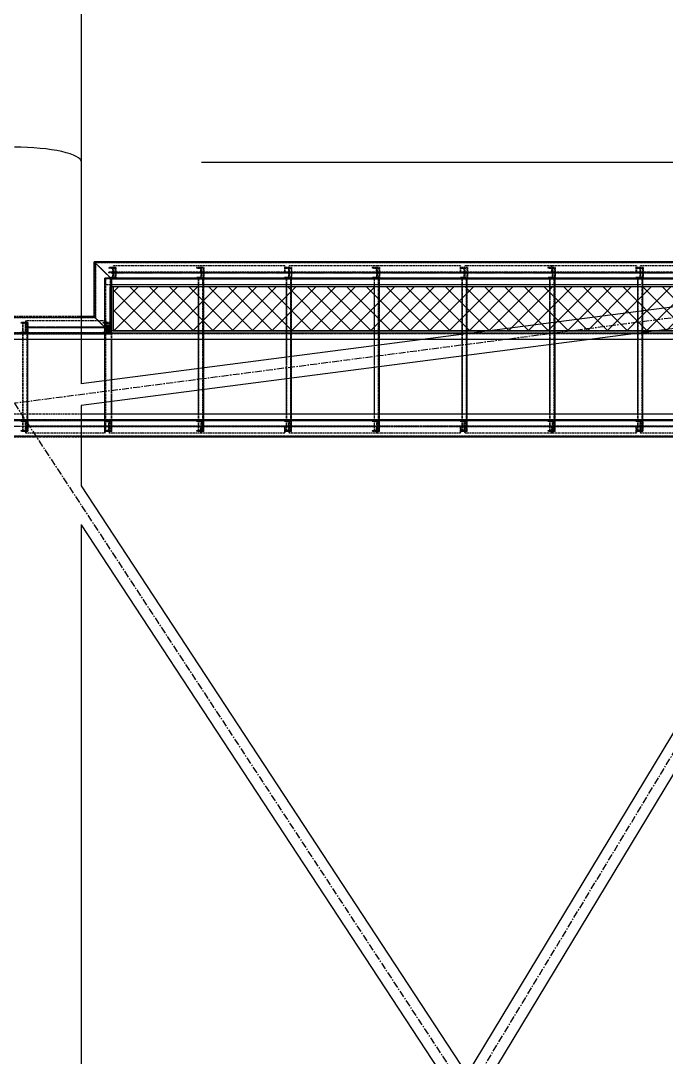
# Model space of a CAD drawing. Header units: millimetres. Extents: x 5143 to 30813, y 232 to 21408.
# Drawn here: x 12377 to 13112, y 16636 to 17816 of the extents above; entities that cross this region are included whole.
import ezdxf

# ---------------------------------------------------------------- set-up
doc = ezdxf.new("R2010")
doc.units = ezdxf.units.MM
doc.header["$LTSCALE"] = 0.25
for name, pattern in [('CENTER', [50.8, 31.75, -6.35, 6.35, -6.35]), ('HIDDEN', [9.525, 6.35, -3.175]), ('XKITLINE00', [0]), ('XKITLINE02', [4, 2, -2]), ('XKITLINE03', [6, 3, -1, 1, -1])]:
    doc.linetypes.add(name, pattern=pattern)

msp = doc.modelspace()

# ---------------------------------------------------------------- hatches: boundary and pattern name
h = msp.add_hatch()
h.set_pattern_fill('ANSI37', color=1, scale=5, style=0)
h.set_pattern_definition([(135, (84235.982, -8893.855), (11.22532, 11.22532), []), (45, (84235.982, -8893.855), (11.22532, -11.22532), [])])
h.paths.add_polyline_path([(12482.5, 17512.8), (12482.5, 17462.8), (13378.3, 17462.8), (13378.3, 17512.8)])

# ---------------------------------------------------------------- linework, layer by layer
at = {"color": 8, "linetype": 'XKITLINE00'}
for p, q in [((12446.2, 19282.8), (12446.2, 17654.9)), ((12377.5, 17671.8), (12370, 17671.9)), ((12384.9, 17671.6), (12377.5, 17671.8)), ((12392.1, 17671.2), (12384.9, 17671.6)), ((12399.2, 17670.6), (12392.1, 17671.2)), ((12405.9, 17669.9), (12399.2, 17670.6)), ((12412.3, 17669), (12405.9, 17669.9)), ((12418.3, 17668), (12412.3, 17669)), ((12423.9, 17666.9), (12418.3, 17668)), ((12428.9, 17665.7), (12423.9, 17666.9)), ((12433.4, 17664.3), (12428.9, 17665.7)), ((12437.2, 17662.9), (12433.4, 17664.3)), ((12440.4, 17661.4), (12437.2, 17662.9)), ((12442.9, 17659.8), (12440.4, 17661.4)), ((12444.7, 17658.2), (12442.9, 17659.8)), ((12444.7, 17658.2), (12445.8, 17656.5)), ((12444.7, 17658.2), (12445.8, 17656.5)), ((12445.8, 17656.5), (12446.2, 17654.9)), ((12445.8, 17656.5), (12446.2, 17654.9)), ((12446.2, 17654.9), (12446.2, 17402.5)), ((13431.5, 17530.5), (12446.1, 17402.4)), ((13421.5, 17504.6), (12446.2, 17377.9)), ((13421.9, 17505.3), (12884.1, 16615)), ((13431.3, 17473.8), (12899.7, 16593.7)), ((12446.2, 17378), (12446.2, 17286.2)), ((12446.1, 17286.3), (12885.1, 16616.6)), ((12446.2, 17242.2), (12446.2, 16010.7)), ((12446.2, 17241.8), (12871.1, 16593.5))]:
    msp.add_line(p, q, dxfattribs=at)
at = {"color": 146}
msp.add_line((13194.3, 17654.6), (12583.1, 17654.6), dxfattribs=at)
at = {"color": 7, "linetype": 'XKITLINE00'}
for p, q in [((13399.8, 17541.5), (12460.8, 17541.5)), ((12460.9, 17541.3), (12460.8, 17541.5)), ((12460.9, 17541.3), (12460.9, 17541.3)), ((12473.6, 17528.8), (12460.9, 17541.3)), ((12460.9, 17478.8), (12460.9, 17541.3)), ((12480.9, 17521.5), (12473.6, 17528.8)), ((13361.9, 17521.5), (12480.9, 17521.5)), ((12480.9, 17512.8), (12480.9, 17521.5)), ((12583.6, 17515.3), (12480.9, 17515.3)), ((12579.7, 17512.8), (12579.7, 17515.3)), ((12585.2, 17512.8), (12585.2, 17521.5)), ((12683.7, 17515.3), (12585.2, 17515.3)), ((12585.5, 17512.8), (12585.5, 17515.3)), ((12679.7, 17512.8), (12679.7, 17515.3)), ((12685.2, 17512.8), (12685.2, 17521.5)), ((12783.7, 17515.3), (12685.2, 17515.3)), ((12685.5, 17512.8), (12685.5, 17515.3)), ((12779.7, 17512.8), (12779.7, 17515.3)), ((12785.2, 17512.8), (12785.2, 17521.5)), ((12883.7, 17515.3), (12785.2, 17515.3)), ((12785.4, 17512.8), (12785.4, 17515.3)), ((12879.6, 17512.8), (12879.6, 17515.3)), ((12885.1, 17512.8), (12885.1, 17521.5)), ((12979.6, 17515.3), (12885.1, 17515.3)), ((12885.4, 17512.8), (12885.4, 17515.3)), ((12979.6, 17512.8), (12979.6, 17521.5)), ((12985.1, 17512.8), (12985.1, 17521.5)), ((13079.6, 17515.3), (12985.1, 17515.3)), ((12985.4, 17512.8), (12985.4, 17515.3)), ((13079.6, 17512.8), (13079.6, 17521.5)), ((13085.1, 17512.8), (13085.1, 17521.5)), ((13180.1, 17515.3), (13085.1, 17515.3)), ((13085.4, 17512.8), (13085.4, 17515.3)), ((13295, 17512.8), (12478.5, 17512.8)), ((12478.5, 17512.8), (12478.5, 17462.8)), ((12460.9, 17479), (12446.2, 17479)), ((12460.9, 17478.8), (12460.8, 17479)), ((12473.6, 17466.3), (12460.9, 17478.8)), ((12481.1, 17459), (12446.2, 17459)), ((12480.9, 17459), (12473.6, 17466.3)), ((12910.3, 17462.8), (12478.5, 17462.8)), ((12480.9, 17459), (12480.9, 17462.8)), ((12891, 17460.3), (12480.9, 17460.3)), ((12481.1, 17459), (12480.9, 17459.1)), ((12579.7, 17460.3), (12579.7, 17462.8)), ((12585.2, 17460.3), (12585.2, 17462.8)), ((12585.5, 17460.3), (12585.5, 17462.8)), ((12679.7, 17460.3), (12679.7, 17462.8)), ((12685.2, 17460.3), (12685.2, 17462.8)), ((12685.5, 17460.3), (12685.5, 17462.8)), ((12779.7, 17460.3), (12779.7, 17462.8)), ((12785.2, 17460.3), (12785.2, 17462.8)), ((12785.4, 17460.3), (12785.4, 17462.8)), ((12879.6, 17460.3), (12879.6, 17462.8)), ((12885.1, 17460.3), (12885.1, 17462.8)), ((12885.4, 17460.3), (12885.4, 17462.8)), ((13379.6, 17460.3), (13080.1, 17460.3)), ((13085.1, 17460.3), (13085.1, 17460.9)), ((13085.4, 17460.3), (13085.4, 17461)), ((13380.1, 17462.8), (13099.3, 17462.8)), ((12833.3, 17452.8), (12446.2, 17452.8)), ((12473, 17405.9), (12473, 17452.8)), ((12480.5, 17406.9), (12480.5, 17452.8)), ((12480.5, 17406.9), (12480.5, 17452.8)), ((12480.9, 17407), (12480.9, 17452.8)), ((12480.9, 17407), (12480.9, 17452.8)), ((12579.7, 17419.8), (12579.7, 17452.8)), ((12585.2, 17420.5), (12585.2, 17452.8)), ((12585.5, 17420.6), (12585.5, 17452.8)), ((12679.7, 17432.8), (12679.7, 17452.8)), ((12685.2, 17433.5), (12685.2, 17452.8)), ((12685.5, 17433.6), (12685.5, 17452.8)), ((12779.7, 17445.8), (12779.7, 17452.8)), ((12785.2, 17446.5), (12785.2, 17452.8)), ((12785.4, 17446.6), (12785.4, 17452.8)), ((12979.6, 17367.8), (12979.6, 17447.2)), ((12985.1, 17367.8), (12985.1, 17447.9)), ((12985.4, 17367.8), (12985.4, 17448)), ((13390.2, 17452.8), (13022.4, 17452.8)), ((13079.6, 17367.8), (13079.6, 17452.8)), ((13085.1, 17367.8), (13085.1, 17452.8)), ((13085.4, 17367.8), (13085.4, 17452.8)), ((12879.6, 17367.8), (12879.6, 17434.2)), ((12885.1, 17367.8), (12885.1, 17434.9)), ((12885.4, 17367.8), (12885.4, 17435)), ((12779.7, 17367.8), (12779.7, 17421.2)), ((12785.2, 17367.8), (12785.2, 17421.9)), ((12785.4, 17367.8), (12785.4, 17422)), ((12679.7, 17367.8), (12679.7, 17408.2)), ((12685.2, 17367.8), (12685.2, 17409)), ((12685.5, 17367.8), (12685.5, 17409)), ((12579.7, 17367.8), (12579.7, 17395.2)), ((12585.2, 17367.8), (12585.2, 17396)), ((12585.5, 17367.8), (12585.5, 17396)), ((12473, 17367.8), (12473, 17381.4)), ((12480.5, 17367.8), (12480.5, 17382.4)), ((12480.5, 17367.8), (12480.5, 17382.3)), ((12480.9, 17367.8), (12480.9, 17382.4)), ((12480.9, 17367.8), (12480.9, 17382.4)), ((13338.8, 17367.8), (12446.2, 17367.8)), ((13335.1, 17361.6), (12446.2, 17361.6)), ((13323, 17341.6), (12446.2, 17341.6))]:
    msp.add_line(p, q, dxfattribs=at)
at = {"color": 3, "linetype": 'XKITLINE02'}
for p, q in [((12461.8, 17540.6), (12460.9, 17541.5)), ((12461.8, 17540.6), (12460.9, 17541.5)), ((12460.9, 17541.3), (12460.9, 17541.5)), ((12473.6, 17528.8), (12460.9, 17541.3)), ((12461.8, 17540.6), (12462.2, 17540.1)), ((13398.9, 17540.6), (12461.8, 17540.6)), ((12461.8, 17540.6), (12462.3, 17540)), ((12461.8, 17540.6), (12461.8, 17478.1)), ((12479.5, 17522.9), (12462.2, 17540.1)), ((13398.2, 17540.1), (12462.2, 17540.1)), ((12479.5, 17522.9), (12462.3, 17540)), ((12462.3, 17540), (12462.3, 17477.5)), ((12480.9, 17521.5), (12473.6, 17528.8)), ((12581.9, 17529.6), (12477.2, 17529.6)), ((12483.1, 17529.6), (12477.2, 17529.6)), ((12477.2, 17529.6), (12477.2, 17528.8)), ((12582.5, 17528.8), (12477.2, 17528.8)), ((12485.6, 17534.8), (12477.4, 17534.8)), ((12477.4, 17534.8), (12477.4, 17534.1)), ((12482.2, 17533.7), (12477.4, 17534.1)), ((12480.1, 17534.1), (12477.4, 17534.1)), ((12480.1, 17534.8), (12480.1, 17534.1)), ((12484.9, 17533.7), (12480.1, 17534.1)), ((12482.2, 17523.8), (12482.2, 17533.7)), ((12484.9, 17533.7), (12482.2, 17533.7)), ((12582.5, 17536.8), (12482.3, 17536.8)), ((12482.3, 17536.8), (12482.3, 17529.6)), ((12482.8, 17536.8), (12482.8, 17528.8)), ((12482.9, 17534.8), (12482.9, 17522.8)), ((12484.9, 17533.7), (12484.9, 17523.8)), ((12485.6, 17534.8), (12485.6, 17522.8)), ((12576.8, 17529.6), (12576.8, 17528.8)), ((12585.6, 17534.8), (12577.4, 17534.8)), ((12577.4, 17534.8), (12577.4, 17534.1)), ((12582.2, 17533.7), (12577.4, 17534.1)), ((12580.1, 17534.1), (12577.4, 17534.1)), ((12580.1, 17534.8), (12580.1, 17534.1)), ((12584.9, 17533.7), (12580.1, 17534.1)), ((12581.9, 17536.8), (12581.9, 17529.6)), ((12582.2, 17533.7), (12582.2, 17523.8)), ((12584.9, 17533.7), (12582.2, 17533.7)), ((12582.5, 17536.8), (12582.5, 17528.8)), ((12677.9, 17536.8), (12582.5, 17536.8)), ((12582.5, 17536.8), (12582.5, 17528.8)), ((12683.3, 17528.8), (12582.5, 17528.8)), ((12585.1, 17528.8), (12582.5, 17528.8)), ((12582.9, 17534.8), (12582.9, 17522.8)), ((12583.1, 17536.8), (12583.1, 17529.6)), ((12683.3, 17529.6), (12583.1, 17529.6)), ((12584.9, 17533.7), (12584.9, 17523.8)), ((12585.6, 17534.8), (12585.6, 17522.8)), ((12588.4, 17529.6), (12588.4, 17528.8)), ((12781.8, 17529.6), (12677.1, 17529.6)), ((12677.1, 17529.6), (12677.1, 17528.8)), ((12782.4, 17528.8), (12677.1, 17528.8)), ((12677.4, 17536.8), (12677.4, 17528.8)), ((12685.6, 17534.8), (12677.4, 17534.8)), ((12677.4, 17534.8), (12677.4, 17534.1)), ((12682.2, 17533.7), (12677.4, 17534.1)), ((12680.1, 17534.1), (12677.4, 17534.1)), ((12677.9, 17536.8), (12677.9, 17529.6)), ((12680.1, 17534.8), (12680.1, 17534.1)), ((12684.9, 17533.7), (12680.1, 17534.1)), ((12782.4, 17536.8), (12682.2, 17536.8)), ((12682.2, 17536.8), (12682.2, 17529.6)), ((12682.2, 17523.8), (12682.2, 17533.7)), ((12684.9, 17533.7), (12682.2, 17533.7)), ((12682.8, 17536.8), (12682.8, 17528.8)), ((12682.9, 17534.8), (12682.9, 17522.8)), ((12683.3, 17529.6), (12683.3, 17528.8)), ((12684.9, 17533.7), (12684.9, 17523.8)), ((12685.6, 17534.8), (12685.6, 17522.8)), ((12776.7, 17529.6), (12776.7, 17528.8)), ((12785.6, 17534.8), (12777.4, 17534.8)), ((12777.4, 17534.8), (12777.4, 17534.1)), ((12782.2, 17533.7), (12777.4, 17534.1)), ((12780.1, 17534.1), (12777.4, 17534.1)), ((12780.1, 17534.8), (12780.1, 17534.1)), ((12784.9, 17533.7), (12780.1, 17534.1)), ((12781.8, 17536.8), (12781.8, 17529.6)), ((12782.2, 17533.7), (12782.2, 17523.8)), ((12784.9, 17533.7), (12782.2, 17533.7)), ((12782.4, 17536.8), (12782.4, 17528.8)), ((12877.9, 17536.8), (12782.4, 17536.8)), ((12782.4, 17536.8), (12782.4, 17528.8)), ((12883.2, 17528.8), (12782.4, 17528.8)), ((12785.1, 17528.8), (12782.4, 17528.8)), ((12782.9, 17534.8), (12782.9, 17522.8)), ((12783, 17536.8), (12783, 17529.6)), ((12883.2, 17529.6), (12783, 17529.6)), ((12784.9, 17533.7), (12784.9, 17523.8)), ((12785.6, 17534.8), (12785.6, 17522.8)), ((12788.3, 17529.6), (12788.3, 17528.8)), ((12981.8, 17529.6), (12877.1, 17529.6)), ((12877.1, 17529.6), (12877.1, 17528.8)), ((12982.4, 17528.8), (12877.1, 17528.8)), ((12877.3, 17536.8), (12877.3, 17528.8)), ((12885.6, 17534.8), (12877.3, 17534.8)), ((12877.3, 17534.8), (12877.3, 17534.1)), ((12882.1, 17533.7), (12877.3, 17534.1)), ((12880.1, 17534.1), (12877.3, 17534.1)), ((12877.9, 17536.8), (12877.9, 17529.6)), ((12880.1, 17534.8), (12880.1, 17534.1)), ((12884.9, 17533.7), (12880.1, 17534.1)), ((12882.1, 17523.8), (12882.1, 17533.7)), ((12884.9, 17533.7), (12882.1, 17533.7)), ((12982.4, 17536.8), (12882.2, 17536.8)), ((12882.2, 17536.8), (12882.2, 17529.6)), ((12882.8, 17536.8), (12882.8, 17528.8)), ((12882.8, 17534.8), (12882.8, 17522.8)), ((12883.2, 17529.6), (12883.2, 17528.8)), ((12884.9, 17533.7), (12884.9, 17523.8)), ((12885.6, 17534.8), (12885.6, 17522.8)), ((12976.7, 17529.6), (12976.7, 17528.8)), ((12985.5, 17534.8), (12977.3, 17534.8)), ((12977.3, 17534.8), (12977.3, 17534.1)), ((12982.1, 17533.7), (12977.3, 17534.1)), ((12980, 17534.1), (12977.3, 17534.1)), ((12980, 17534.8), (12980, 17534.1)), ((12984.8, 17533.7), (12980, 17534.1)), ((12981.8, 17529.6), (12981.8, 17536.8)), ((12982.1, 17533.7), (12982.1, 17523.8)), ((12984.8, 17533.7), (12982.1, 17533.7)), ((13077.9, 17536.8), (12982.4, 17536.8)), ((12982.4, 17536.8), (12982.4, 17528.8)), ((12982.4, 17536.8), (12982.4, 17528.8)), ((13083.2, 17528.8), (12982.4, 17528.8)), ((12985, 17528.8), (12982.4, 17528.8)), ((12982.8, 17534.8), (12982.8, 17522.8)), ((12983, 17536.8), (12983, 17529.6)), ((13083.2, 17529.6), (12983, 17529.6)), ((12984.8, 17533.7), (12984.8, 17523.8)), ((12985.5, 17534.8), (12985.5, 17522.8)), ((12988.3, 17529.6), (12988.3, 17528.8)), ((13082.7, 17529.6), (13077, 17529.6)), ((13077, 17529.6), (13077, 17528.8)), ((13182.3, 17528.8), (13077, 17528.8)), ((13077.3, 17536.8), (13077.3, 17528.8)), ((13085.5, 17534.8), (13077.3, 17534.8)), ((13077.3, 17534.8), (13077.3, 17534.1)), ((13082.1, 17533.7), (13077.3, 17534.1)), ((13080, 17534.1), (13077.3, 17534.1)), ((13077.9, 17536.8), (13077.9, 17529.6)), ((13181.8, 17529.6), (13077.9, 17529.6)), ((13080, 17534.8), (13080, 17534.1)), ((13084.8, 17533.7), (13080, 17534.1)), ((13182.3, 17536.8), (13082.1, 17536.8)), ((13082.1, 17536.8), (13082.1, 17529.6)), ((13082.1, 17523.8), (13082.1, 17533.7)), ((13084.8, 17533.7), (13082.1, 17533.7)), ((13082.7, 17536.8), (13082.7, 17528.8)), ((13082.8, 17534.8), (13082.8, 17522.8)), ((13083.2, 17529.6), (13083.2, 17528.8)), ((13084.8, 17533.7), (13084.8, 17523.8)), ((13085.5, 17534.8), (13085.5, 17522.8)), ((12473, 17522.8), (12473, 17515.3)), ((12473.4, 17522.8), (12473, 17522.8)), ((13392.2, 17522.8), (12473, 17522.8)), ((12480.9, 17522.8), (12473, 17522.8)), ((12473, 17452.8), (12473, 17522.8)), ((12473.4, 17521.9), (12473, 17521.9)), ((12473, 17521.9), (12473, 17515.3)), ((13392.2, 17521.9), (12473, 17521.9)), ((12473, 17515.3), (12473, 17515.3)), ((12480.9, 17515.3), (12473, 17515.3)), ((12473.4, 17522.8), (12473.4, 17515.3)), ((12473.4, 17348.3), (12473.4, 17522.8)), ((12473.4, 17521.9), (12473.4, 17515.3)), ((12473.4, 17515.3), (12473.4, 17515.3)), ((12473.9, 17348.3), (12473.9, 17522.8)), ((12474.2, 17348.3), (12474.2, 17522.8)), ((12482.2, 17523.8), (12477.4, 17523.5)), ((12477.4, 17523.5), (12477.4, 17522.8)), ((12480.1, 17523.5), (12477.4, 17523.5)), ((12485.6, 17522.8), (12477.4, 17522.8)), ((12480.2, 17522.3), (12479.5, 17522.9)), ((13380.9, 17522.9), (12479.5, 17522.9)), ((12480.1, 17522.5), (12479.5, 17522.9)), ((12479.5, 17460.4), (12479.5, 17522.9)), ((12484.9, 17523.8), (12480.1, 17523.5)), ((12480.1, 17523.5), (12480.1, 17522.8)), ((12480.9, 17521.6), (12480.1, 17522.5)), ((12480.1, 17460), (12480.1, 17522.5)), ((12481.1, 17521.5), (12480.2, 17522.3)), ((13380.5, 17522.3), (12480.2, 17522.3)), ((12480.5, 17452.8), (12480.5, 17522.8)), ((12480.5, 17452.8), (12480.5, 17522.8)), ((12480.9, 17452.8), (12480.9, 17522.8)), ((12480.9, 17452.8), (12480.9, 17522.8)), ((12480.9, 17459), (12480.9, 17521.6)), ((12484.9, 17523.8), (12482.2, 17523.8)), ((12582.2, 17523.8), (12577.4, 17523.5)), ((12577.4, 17523.5), (12577.4, 17522.8)), ((12580.1, 17523.5), (12577.4, 17523.5)), ((12585.6, 17522.8), (12577.4, 17522.8)), ((12579.7, 17515.3), (12579.7, 17522.8)), ((12585.5, 17522.8), (12579.7, 17522.8)), ((12579.7, 17348.3), (12579.7, 17522.8)), ((12580, 17348.3), (12580, 17522.8)), ((12580, 17348.3), (12580, 17522.8)), ((12584.9, 17523.8), (12580.1, 17523.5)), ((12580.1, 17523.5), (12580.1, 17522.8)), ((12584.9, 17523.8), (12582.2, 17523.8)), ((12585.2, 17515.3), (12583.6, 17515.3)), ((12584.5, 17348.3), (12584.5, 17522.8)), ((12584.8, 17348.3), (12584.8, 17522.8)), ((12585.2, 17521.5), (12585.2, 17522.8)), ((12585.5, 17515.3), (12585.5, 17522.8)), ((12682.2, 17523.8), (12677.4, 17523.5)), ((12677.4, 17523.5), (12677.4, 17522.8)), ((12680.1, 17523.5), (12677.4, 17523.5)), ((12685.6, 17522.8), (12677.4, 17522.8)), ((12679.7, 17515.3), (12679.7, 17522.8)), ((12685.5, 17522.8), (12679.7, 17522.8)), ((12679.7, 17348.3), (12679.7, 17522.8)), ((12679.9, 17348.3), (12679.9, 17522.8)), ((12680, 17348.3), (12680, 17522.8)), ((12684.9, 17523.8), (12680.1, 17523.5)), ((12680.1, 17523.5), (12680.1, 17522.8)), ((12684.9, 17523.8), (12682.2, 17523.8)), ((12685.2, 17515.3), (12683.7, 17515.3)), ((12684.5, 17348.3), (12684.5, 17522.8)), ((12684.7, 17348.3), (12684.7, 17522.8)), ((12685.2, 17521.5), (12685.2, 17522.8)), ((12685.5, 17515.3), (12685.5, 17522.8)), ((12782.2, 17523.8), (12777.4, 17523.5)), ((12777.4, 17523.5), (12777.4, 17522.8)), ((12780.1, 17523.5), (12777.4, 17523.5)), ((12785.6, 17522.8), (12777.4, 17522.8)), ((12779.7, 17515.3), (12779.7, 17522.8)), ((12785.4, 17522.8), (12779.7, 17522.8)), ((12779.7, 17348.3), (12779.7, 17522.8)), ((12779.9, 17348.3), (12779.9, 17522.8)), ((12779.9, 17348.3), (12779.9, 17522.8)), ((12784.9, 17523.8), (12780.1, 17523.5)), ((12780.1, 17523.5), (12780.1, 17522.8)), ((12784.9, 17523.8), (12782.2, 17523.8)), ((12785.2, 17515.3), (12783.7, 17515.3)), ((12784.5, 17348.3), (12784.5, 17522.8)), ((12784.7, 17348.3), (12784.7, 17522.8)), ((12785.2, 17521.5), (12785.2, 17522.8)), ((12785.4, 17515.3), (12785.4, 17522.8)), ((12882.1, 17523.8), (12877.3, 17523.5)), ((12877.3, 17523.5), (12877.3, 17522.8)), ((12880.1, 17523.5), (12877.3, 17523.5)), ((12885.6, 17522.8), (12877.3, 17522.8)), ((12879.6, 17515.3), (12879.6, 17522.8)), ((12885.4, 17522.8), (12879.6, 17522.8)), ((12879.7, 17348.3), (12879.7, 17522.8)), ((12879.9, 17348.3), (12879.9, 17522.8)), ((12879.9, 17348.3), (12879.9, 17522.8)), ((12884.9, 17523.8), (12880.1, 17523.5)), ((12880.1, 17523.5), (12880.1, 17522.8)), ((12884.9, 17523.8), (12882.1, 17523.8)), ((12885.1, 17515.3), (12883.7, 17515.3)), ((12884.5, 17348.3), (12884.5, 17522.8)), ((12884.7, 17348.3), (12884.7, 17522.8)), ((12885.1, 17521.5), (12885.1, 17522.8)), ((12885.4, 17515.3), (12885.4, 17522.8)), ((12982.1, 17523.8), (12977.3, 17523.5)), ((12977.3, 17523.5), (12977.3, 17522.8)), ((12980, 17523.5), (12977.3, 17523.5)), ((12985.5, 17522.8), (12977.3, 17522.8)), ((12979.6, 17521.5), (12979.6, 17522.8)), ((12985.4, 17522.8), (12979.6, 17522.8)), ((12979.6, 17348.3), (12979.6, 17522.8)), ((12985.1, 17515.3), (12979.6, 17515.3)), ((12979.9, 17348.3), (12979.9, 17522.8)), ((12979.9, 17348.3), (12979.9, 17522.8)), ((12984.8, 17523.8), (12980, 17523.5)), ((12980, 17523.5), (12980, 17522.8)), ((12984.8, 17523.8), (12982.1, 17523.8)), ((12984.4, 17348.3), (12984.4, 17522.8)), ((12984.7, 17348.3), (12984.7, 17522.8)), ((12985.1, 17521.5), (12985.1, 17522.8)), ((12985.4, 17515.3), (12985.4, 17522.8)), ((13082.1, 17523.8), (13077.3, 17523.5)), ((13077.3, 17523.5), (13077.3, 17522.8)), ((13080, 17523.5), (13077.3, 17523.5)), ((13085.5, 17522.8), (13077.3, 17522.8)), ((13079.6, 17521.5), (13079.6, 17522.8)), ((13085.4, 17522.8), (13079.6, 17522.8)), ((13079.6, 17348.3), (13079.6, 17522.8)), ((13085.1, 17515.3), (13079.6, 17515.3)), ((13079.9, 17348.3), (13079.9, 17522.8)), ((13079.9, 17348.3), (13079.9, 17522.8)), ((13084.8, 17523.8), (13080, 17523.5)), ((13080, 17523.5), (13080, 17522.8)), ((13084.8, 17523.8), (13082.1, 17523.8)), ((13084.4, 17348.3), (13084.4, 17522.8)), ((13084.6, 17348.3), (13084.6, 17522.8)), ((13085.1, 17521.5), (13085.1, 17522.8)), ((13085.4, 17515.3), (13085.4, 17522.8)), ((13382.3, 17512.8), (12480.9, 17512.8)), ((12480.9, 17462.8), (12480.9, 17512.8)), ((12482.5, 17512.8), (12482.5, 17462.8)), ((12579.7, 17462.8), (12579.7, 17512.8)), ((12585.2, 17462.8), (12585.2, 17512.8)), ((12585.5, 17462.8), (12585.5, 17512.8)), ((12679.7, 17462.8), (12679.7, 17512.8)), ((12685.2, 17462.8), (12685.2, 17512.8)), ((12685.5, 17462.8), (12685.5, 17512.8)), ((12779.7, 17462.8), (12779.7, 17512.8)), ((12785.2, 17462.8), (12785.2, 17512.8)), ((12785.4, 17462.8), (12785.4, 17512.8)), ((12879.6, 17462.8), (12879.6, 17512.8)), ((12885.1, 17462.8), (12885.1, 17512.8)), ((12885.4, 17462.8), (12885.4, 17512.8)), ((12979.6, 17447.2), (12979.6, 17512.8)), ((12985.1, 17447.9), (12985.1, 17512.8)), ((12985.4, 17448), (12985.4, 17512.8)), ((13079.6, 17452.8), (13079.6, 17512.8)), ((13085.1, 17460.9), (13085.1, 17512.8)), ((13085.4, 17461), (13085.4, 17512.8)), ((12460.8, 17479), (12317.4, 17479)), ((12460.9, 17479), (12460.9, 17479)), ((12460.9, 17479), (12460.9, 17479)), ((12461.8, 17478.1), (12460.9, 17479)), ((12461.8, 17478.1), (12460.9, 17479)), ((12473.6, 17466.3), (12460.9, 17478.8)), ((12461.8, 17478.1), (12317.4, 17478.1)), ((12462.2, 17477.6), (12317.4, 17477.6)), ((12385.2, 17472.3), (12377.5, 17472.3)), ((12377.5, 17472.3), (12377.5, 17471.6)), ((12382.3, 17471.2), (12377.5, 17471.6)), ((12379.7, 17471.6), (12377.5, 17471.6)), ((12379.7, 17348.3), (12379.7, 17472.3)), ((12385.5, 17472.3), (12379.7, 17472.3)), ((12379.7, 17472.3), (12379.7, 17471.6)), ((12384.5, 17471.2), (12379.7, 17471.6)), ((12379.8, 17348.3), (12379.8, 17472.3)), ((12380, 17348.3), (12380, 17472.3)), ((12380, 17348.3), (12380, 17472.3)), ((12382.3, 17471.2), (12382.3, 17461.3)), ((12384.5, 17471.2), (12382.3, 17471.2)), ((12473.6, 17474.3), (12382.5, 17474.3)), ((12382.5, 17474.3), (12382.5, 17466.3)), ((12383, 17472.3), (12383, 17460.3)), ((12383.1, 17474.3), (12383.1, 17467.1)), ((12473.6, 17467.1), (12383.1, 17467.1)), ((12388.5, 17467.1), (12383.1, 17467.1)), ((12384.5, 17471.2), (12384.5, 17461.3)), ((12384.6, 17348.3), (12384.6, 17472.3)), ((12384.8, 17348.3), (12384.8, 17472.3)), ((12385.2, 17348.3), (12385.2, 17472.3)), ((12385.2, 17472.3), (12385.2, 17460.3)), ((12385.5, 17348.3), (12385.5, 17472.3)), ((12478.5, 17467.1), (12388.5, 17467.1)), ((12388.5, 17467.1), (12388.5, 17466.3)), ((12461.8, 17478.1), (12462.2, 17477.6)), ((12461.8, 17478.1), (12462.3, 17477.5)), ((12479.5, 17460.4), (12462.2, 17477.6)), ((12479.5, 17460.4), (12462.3, 17477.5)), ((12478.5, 17472.3), (12470.7, 17472.3)), ((12470.7, 17472.3), (12470.7, 17471.6)), ((12475.5, 17471.2), (12470.7, 17471.6)), ((12473, 17471.6), (12470.7, 17471.6)), ((12473, 17472.3), (12473, 17471.6)), ((12477.8, 17471.2), (12473, 17471.6)), ((12474.2, 17474.3), (12473.6, 17474.3)), ((12473.6, 17474.3), (12473.6, 17466.3)), ((12479.6, 17467.1), (12473.6, 17467.1)), ((12474.2, 17474.3), (12474.2, 17467.1)), ((12475.5, 17461.3), (12475.5, 17471.2)), ((12477.8, 17471.2), (12475.5, 17471.2)), ((12476.2, 17460.3), (12476.2, 17472.3)), ((12477.8, 17461.3), (12477.8, 17471.2)), ((12478.5, 17460.3), (12478.5, 17472.3)), ((12479.6, 17467.1), (12479.6, 17466.3)), ((12479.5, 17460.4), (12317.4, 17460.4)), ((12480.2, 17459.8), (12317.4, 17459.8)), ((12446.2, 17459), (12317.4, 17459)), ((12480.9, 17460.3), (12317.7, 17460.3)), ((13535, 17459.4), (12317.7, 17459.4)), ((12382.3, 17461.3), (12377.5, 17461)), ((12377.5, 17461), (12377.5, 17460.3)), ((12379.7, 17461), (12377.5, 17461)), ((12385.2, 17460.3), (12377.5, 17460.3)), ((12384.5, 17461.3), (12379.7, 17461)), ((12379.7, 17461), (12379.7, 17460.3)), ((12384.5, 17461.3), (12382.3, 17461.3)), ((12473.6, 17466.3), (12382.5, 17466.3)), ((12388.5, 17466.3), (12382.5, 17466.3)), ((12478.5, 17466.3), (12388.5, 17466.3)), ((12475.5, 17461.3), (12470.7, 17461)), ((12470.7, 17461), (12470.7, 17460.3)), ((12473, 17461), (12470.7, 17461)), ((12478.5, 17460.3), (12470.7, 17460.3)), ((12477.8, 17461.3), (12473, 17461)), ((12473, 17461), (12473, 17460.3)), ((12480.9, 17459), (12473.6, 17466.3)), ((12479.6, 17466.3), (12473.6, 17466.3)), ((12477.8, 17461.3), (12475.5, 17461.3)), ((12480.2, 17459.8), (12479.5, 17460.4)), ((12480.1, 17460), (12479.5, 17460.4)), ((12480.9, 17459.1), (12480.1, 17460)), ((12480.9, 17459.1), (12480.2, 17459.8)), ((13099.3, 17462.8), (12480.9, 17462.8)), ((12579.7, 17452.8), (12579.7, 17460.3)), ((12585.2, 17452.8), (12585.2, 17460.3)), ((12585.5, 17452.8), (12585.5, 17460.3)), ((12679.7, 17452.8), (12679.7, 17460.3)), ((12685.2, 17452.8), (12685.2, 17460.3)), ((12685.5, 17452.8), (12685.5, 17460.3)), ((12779.7, 17452.8), (12779.7, 17460.3)), ((12785.2, 17452.8), (12785.2, 17460.3)), ((12785.4, 17452.8), (12785.4, 17460.3)), ((12879.6, 17434.2), (12879.6, 17460.3)), ((12885.1, 17434.9), (12885.1, 17460.3)), ((12885.4, 17435), (12885.4, 17460.3)), ((13080.1, 17460.3), (12891, 17460.3)), ((13099.3, 17462.8), (12910.3, 17462.8)), ((13085.1, 17452.8), (13085.1, 17460.3)), ((13085.4, 17452.8), (13085.4, 17460.3)), ((12446.2, 17452.8), (12317.7, 17452.8)), ((13471.6, 17452.8), (12318.1, 17452.8)), ((12779.7, 17421.2), (12779.7, 17445.8)), ((12785.2, 17421.9), (12785.2, 17446.5)), ((12785.4, 17422), (12785.4, 17446.6)), ((13022.4, 17452.8), (12833.3, 17452.8)), ((12679.7, 17408.2), (12679.7, 17432.8)), ((12685.2, 17409), (12685.2, 17433.5)), ((12685.5, 17409), (12685.5, 17433.6)), ((12579.7, 17395.2), (12579.7, 17419.8)), ((12585.2, 17396), (12585.2, 17420.5)), ((12585.5, 17396), (12585.5, 17420.6)), ((12473, 17381.4), (12473, 17405.9)), ((12480.5, 17382.4), (12480.5, 17406.9)), ((12480.5, 17382.3), (12480.5, 17406.9)), ((12480.9, 17382.4), (12480.9, 17407)), ((12480.9, 17382.4), (12480.9, 17407)), ((13535.1, 17361.6), (12317.4, 17361.6)), ((12446.2, 17367.8), (12317.7, 17367.8)), ((13535, 17361.1), (12317.7, 17361.1)), ((13431.7, 17361.1), (12318.1, 17361.1)), ((12473, 17348.3), (12473, 17367.8)), ((12480.5, 17348.3), (12480.5, 17367.8)), ((12480.5, 17348.3), (12480.5, 17367.8)), ((12480.9, 17348.3), (12480.9, 17367.8)), ((12480.9, 17348.3), (12480.9, 17367.8)), ((12579.7, 17348.3), (12579.7, 17367.8)), ((12585.2, 17348.3), (12585.2, 17367.8)), ((12585.5, 17348.3), (12585.5, 17367.8)), ((12679.7, 17348.3), (12679.7, 17367.8)), ((12685.2, 17348.3), (12685.2, 17367.8)), ((12685.5, 17348.3), (12685.5, 17367.8)), ((12779.7, 17348.3), (12779.7, 17367.8)), ((12785.2, 17348.3), (12785.2, 17367.8)), ((12785.4, 17348.3), (12785.4, 17367.8)), ((12879.6, 17348.3), (12879.6, 17367.8)), ((12885.1, 17348.3), (12885.1, 17367.8)), ((12885.4, 17348.3), (12885.4, 17367.8)), ((12979.6, 17348.3), (12979.6, 17367.8)), ((12985.1, 17348.3), (12985.1, 17367.8)), ((12985.4, 17348.3), (12985.4, 17367.8)), ((13079.6, 17348.3), (13079.6, 17367.8)), ((13085.1, 17348.3), (13085.1, 17367.8)), ((13085.4, 17348.3), (13085.4, 17367.8)), ((13535.1, 17360.7), (12317.4, 17360.7)), ((13534.9, 17360.2), (12317.4, 17360.2)), ((13535, 17360.3), (12317.7, 17360.3)), ((13431.7, 17360.3), (12318.1, 17360.3)), ((12385.2, 17360.3), (12377.5, 17360.3)), ((12377.5, 17360.3), (12377.5, 17359.6)), ((12382.3, 17359.2), (12377.5, 17359.6)), ((12379.7, 17359.6), (12377.5, 17359.6)), ((12382.3, 17349.3), (12377.5, 17349)), ((12379.7, 17360.3), (12379.7, 17359.6)), ((12384.5, 17359.2), (12379.7, 17359.6)), ((12384.5, 17349.3), (12379.7, 17349)), ((12382.3, 17359.2), (12382.3, 17349.3)), ((12384.5, 17359.2), (12382.3, 17359.2)), ((12384.5, 17349.3), (12382.3, 17349.3)), ((12478.7, 17354.3), (12382.5, 17354.3)), ((12382.5, 17354.3), (12382.5, 17346.3)), ((12383, 17360.3), (12383, 17348.3)), ((12478.7, 17353.5), (12383.1, 17353.5)), ((12383.1, 17353.5), (12383.1, 17346.3)), ((12384.5, 17359.2), (12384.5, 17349.3)), ((12385.2, 17360.3), (12385.2, 17348.3)), ((12388.6, 17354.3), (12388.6, 17353.5)), ((12582.5, 17354.3), (12472.6, 17354.3)), ((12472.6, 17354.3), (12472.6, 17353.5)), ((12581.9, 17353.5), (12472.6, 17353.5)), ((12480.5, 17360.3), (12472.7, 17360.3)), ((12472.7, 17360.3), (12472.7, 17359.6)), ((12477.5, 17359.2), (12472.7, 17359.6)), ((12475, 17359.6), (12472.7, 17359.6)), ((12472.7, 17354.3), (12472.7, 17346.3)), ((12477.5, 17349.3), (12472.7, 17349)), ((12473.3, 17353.5), (12473.3, 17346.3)), ((12475, 17360.3), (12475, 17359.6)), ((12479.8, 17359.2), (12475, 17359.6)), ((12479.8, 17349.3), (12475, 17349)), ((12477.5, 17349.3), (12477.5, 17359.2)), ((12479.8, 17359.2), (12477.5, 17359.2)), ((12477.5, 17353.5), (12477.5, 17346.3)), ((12479.8, 17349.3), (12477.5, 17349.3)), ((12478.1, 17354.3), (12478.1, 17346.3)), ((12478.2, 17360.3), (12478.2, 17348.3)), ((12478.7, 17354.3), (12478.7, 17353.5)), ((12479.8, 17359.2), (12479.8, 17349.3)), ((12480.5, 17360.3), (12480.5, 17348.3)), ((12576.9, 17354.3), (12576.9, 17353.5)), ((12585.2, 17360.3), (12577.4, 17360.3)), ((12577.4, 17360.3), (12577.4, 17359.6)), ((12582.2, 17359.2), (12577.4, 17359.6)), ((12579.7, 17359.6), (12577.4, 17359.6)), ((12582.2, 17349.3), (12577.4, 17349)), ((12579.7, 17360.3), (12579.7, 17359.6)), ((12584.5, 17359.2), (12579.7, 17359.6)), ((12584.5, 17349.3), (12579.7, 17349)), ((12581.9, 17353.5), (12581.9, 17346.3)), ((12582.2, 17359.2), (12582.2, 17349.3)), ((12584.5, 17359.2), (12582.2, 17359.2)), ((12584.5, 17349.3), (12582.2, 17349.3)), ((12582.5, 17354.3), (12582.5, 17346.3)), ((12683.3, 17354.3), (12582.5, 17354.3)), ((12582.5, 17354.3), (12582.5, 17346.3)), ((12582.9, 17360.3), (12582.9, 17348.3)), ((12683.3, 17353.5), (12583.1, 17353.5)), ((12583.1, 17353.5), (12583.1, 17346.3)), ((12584.5, 17359.2), (12584.5, 17349.3)), ((12585.2, 17360.3), (12585.2, 17348.3)), ((12588.4, 17354.3), (12588.4, 17353.5)), ((12782.4, 17354.3), (12677.1, 17354.3)), ((12677.1, 17354.3), (12677.1, 17353.5)), ((12781.8, 17353.5), (12677.1, 17353.5)), ((12685.2, 17360.3), (12677.4, 17360.3)), ((12677.4, 17360.3), (12677.4, 17359.6)), ((12682.2, 17359.2), (12677.4, 17359.6)), ((12679.7, 17359.6), (12677.4, 17359.6)), ((12677.4, 17354.3), (12677.4, 17346.3)), ((12682.2, 17349.3), (12677.4, 17349)), ((12677.9, 17353.5), (12677.9, 17346.3)), ((12679.7, 17360.3), (12679.7, 17359.6)), ((12684.5, 17359.2), (12679.7, 17359.6)), ((12684.5, 17349.3), (12679.7, 17349)), ((12682.2, 17349.3), (12682.2, 17359.2)), ((12684.5, 17359.2), (12682.2, 17359.2)), ((12682.2, 17353.5), (12682.2, 17346.3)), ((12684.5, 17349.3), (12682.2, 17349.3)), ((12682.8, 17354.3), (12682.8, 17346.3)), ((12682.9, 17360.3), (12682.9, 17348.3)), ((12683.3, 17354.3), (12683.3, 17353.5)), ((12684.5, 17359.2), (12684.5, 17349.3)), ((12685.2, 17360.3), (12685.2, 17348.3)), ((12776.7, 17354.3), (12776.7, 17353.5)), ((12785.2, 17360.3), (12777.4, 17360.3)), ((12777.4, 17360.3), (12777.4, 17359.6)), ((12782.2, 17359.2), (12777.4, 17359.6)), ((12779.7, 17359.6), (12777.4, 17359.6)), ((12782.2, 17349.3), (12777.4, 17349)), ((12779.7, 17360.3), (12779.7, 17359.6)), ((12784.5, 17359.2), (12779.7, 17359.6)), ((12784.5, 17349.3), (12779.7, 17349)), ((12781.8, 17353.5), (12781.8, 17346.3)), ((12782.2, 17359.2), (12782.2, 17349.3)), ((12784.5, 17359.2), (12782.2, 17359.2)), ((12784.5, 17349.3), (12782.2, 17349.3)), ((12782.4, 17354.3), (12782.4, 17346.3)), ((12883.2, 17354.3), (12782.4, 17354.3)), ((12782.4, 17354.3), (12782.4, 17346.3)), ((12782.9, 17360.3), (12782.9, 17348.3)), ((12883.2, 17353.5), (12783, 17353.5)), ((12783, 17353.5), (12783, 17346.3)), ((12784.5, 17359.2), (12784.5, 17349.3)), ((12785.2, 17360.3), (12785.2, 17348.3)), ((12788.3, 17354.3), (12788.3, 17353.5)), ((12982.4, 17354.3), (12877.1, 17354.3)), ((12877.1, 17354.3), (12877.1, 17353.5)), ((12981.8, 17353.5), (12877.1, 17353.5)), ((12885.1, 17360.3), (12877.3, 17360.3)), ((12877.3, 17360.3), (12877.3, 17359.6)), ((12882.1, 17359.2), (12877.3, 17359.6)), ((12879.6, 17359.6), (12877.3, 17359.6)), ((12877.3, 17354.3), (12877.3, 17346.3)), ((12882.1, 17349.3), (12877.3, 17349)), ((12877.9, 17353.5), (12877.9, 17346.3)), ((12879.6, 17360.3), (12879.6, 17359.6)), ((12884.4, 17359.2), (12879.6, 17359.6)), ((12884.4, 17349.3), (12879.6, 17349)), ((12882.1, 17349.3), (12882.1, 17359.2)), ((12884.4, 17359.2), (12882.1, 17359.2)), ((12884.4, 17349.3), (12882.1, 17349.3)), ((12882.2, 17353.5), (12882.2, 17346.3)), ((12882.8, 17360.3), (12882.8, 17348.3)), ((12882.8, 17354.3), (12882.8, 17346.3)), ((12883.2, 17354.3), (12883.2, 17353.5)), ((12884.4, 17359.2), (12884.4, 17349.3)), ((12885.1, 17360.3), (12885.1, 17348.3)), ((12976.7, 17354.3), (12976.7, 17353.5)), ((12985.1, 17360.3), (12977.3, 17360.3)), ((12977.3, 17360.3), (12977.3, 17359.6)), ((12982.1, 17359.2), (12977.3, 17359.6)), ((12979.6, 17359.6), (12977.3, 17359.6)), ((12982.1, 17349.3), (12977.3, 17349)), ((12979.6, 17360.3), (12979.6, 17359.6)), ((12984.4, 17359.2), (12979.6, 17359.6)), ((12984.4, 17349.3), (12979.6, 17349)), ((12981.8, 17346.3), (12981.8, 17353.5)), ((12982.1, 17359.2), (12982.1, 17349.3)), ((12984.4, 17359.2), (12982.1, 17359.2)), ((12984.4, 17349.3), (12982.1, 17349.3)), ((12982.4, 17354.3), (12982.4, 17346.3)), ((13083.2, 17354.3), (12982.4, 17354.3)), ((12982.4, 17354.3), (12982.4, 17346.3)), ((12982.8, 17360.3), (12982.8, 17348.3)), ((13083.2, 17353.5), (12983, 17353.5)), ((12983, 17353.5), (12983, 17346.3)), ((12984.4, 17359.2), (12984.4, 17349.3)), ((12985.1, 17360.3), (12985.1, 17348.3)), ((12988.3, 17354.3), (12988.3, 17353.5)), ((13182.3, 17354.3), (13077, 17354.3)), ((13077, 17354.3), (13077, 17353.5)), ((13181.8, 17353.5), (13077, 17353.5)), ((13085.1, 17360.3), (13077.3, 17360.3)), ((13077.3, 17360.3), (13077.3, 17359.6)), ((13082.1, 17359.2), (13077.3, 17359.6)), ((13079.6, 17359.6), (13077.3, 17359.6)), ((13077.3, 17354.3), (13077.3, 17346.3)), ((13082.1, 17349.3), (13077.3, 17349)), ((13077.9, 17353.5), (13077.9, 17346.3)), ((13079.6, 17360.3), (13079.6, 17359.6)), ((13084.4, 17359.2), (13079.6, 17359.6)), ((13084.4, 17349.3), (13079.6, 17349)), ((13082.1, 17349.3), (13082.1, 17359.2)), ((13084.4, 17359.2), (13082.1, 17359.2)), ((13082.1, 17353.5), (13082.1, 17346.3)), ((13084.4, 17349.3), (13082.1, 17349.3)), ((13082.7, 17354.3), (13082.7, 17346.3)), ((13082.8, 17360.3), (13082.8, 17348.3)), ((13083.2, 17354.3), (13083.2, 17353.5)), ((13084.4, 17359.2), (13084.4, 17349.3)), ((13085.1, 17360.3), (13085.1, 17348.3)), ((13534.9, 17343), (12317.4, 17343)), ((13535.1, 17342.4), (12317.4, 17342.4)), ((12446.2, 17341.6), (12317.4, 17341.6)), ((12377.5, 17349), (12377.5, 17348.3)), ((12379.7, 17349), (12377.5, 17349)), ((12385.2, 17348.3), (12377.5, 17348.3)), ((12379.7, 17349), (12379.7, 17348.3)), ((12385.5, 17348.3), (12379.7, 17348.3)), ((12473.3, 17346.3), (12382.5, 17346.3)), ((12472.7, 17349), (12472.7, 17348.3)), ((12475, 17349), (12472.7, 17349)), ((12480.5, 17348.3), (12472.7, 17348.3)), ((12480.9, 17348.3), (12473, 17348.3)), ((12475, 17349), (12475, 17348.3)), ((12582.5, 17346.3), (12477.5, 17346.3)), ((12577.4, 17349), (12577.4, 17348.3)), ((12579.7, 17349), (12577.4, 17349)), ((12585.2, 17348.3), (12577.4, 17348.3)), ((12579.7, 17349), (12579.7, 17348.3)), ((12585.5, 17348.3), (12579.7, 17348.3)), ((12677.9, 17346.3), (12582.5, 17346.3)), ((12677.4, 17349), (12677.4, 17348.3)), ((12679.7, 17349), (12677.4, 17349)), ((12685.2, 17348.3), (12677.4, 17348.3)), ((12679.7, 17349), (12679.7, 17348.3)), ((12685.5, 17348.3), (12679.7, 17348.3)), ((12782.4, 17346.3), (12682.2, 17346.3)), ((12777.4, 17349), (12777.4, 17348.3)), ((12779.7, 17349), (12777.4, 17349)), ((12785.2, 17348.3), (12777.4, 17348.3)), ((12779.7, 17349), (12779.7, 17348.3)), ((12785.4, 17348.3), (12779.7, 17348.3)), ((12877.9, 17346.3), (12782.4, 17346.3)), ((12877.3, 17349), (12877.3, 17348.3)), ((12879.6, 17349), (12877.3, 17349)), ((12885.1, 17348.3), (12877.3, 17348.3)), ((12879.6, 17349), (12879.6, 17348.3)), ((12885.4, 17348.3), (12879.6, 17348.3)), ((12982.4, 17346.3), (12882.2, 17346.3)), ((12977.3, 17349), (12977.3, 17348.3)), ((12979.6, 17349), (12977.3, 17349)), ((12985.1, 17348.3), (12977.3, 17348.3)), ((12979.6, 17349), (12979.6, 17348.3)), ((12985.4, 17348.3), (12979.6, 17348.3)), ((13077.9, 17346.3), (12982.4, 17346.3)), ((13077.3, 17349), (13077.3, 17348.3)), ((13079.6, 17349), (13077.3, 17349)), ((13085.1, 17348.3), (13077.3, 17348.3)), ((13079.6, 17349), (13079.6, 17348.3)), ((13085.4, 17348.3), (13079.6, 17348.3)), ((13182.3, 17346.3), (13082.1, 17346.3))]:
    msp.add_line(p, q, dxfattribs=at)
at = {"color": 1, "linetype": 'XKITLINE03'}
for p, q in [((12480.4, 17528.8), (13380.2, 17528.8)), ((12582.5, 17528.8), (12482.8, 17528.8)), ((12677.4, 17528.8), (12582.5, 17528.8)), ((12782.4, 17528.8), (12682.8, 17528.8)), ((12877.3, 17528.8), (12782.4, 17528.8)), ((12982.4, 17528.8), (12882.8, 17528.8)), ((13077.3, 17528.8), (12982.4, 17528.8)), ((13182.3, 17528.8), (13082.7, 17528.8)), ((12473, 17522.8), (13391.8, 17522.8)), ((12473, 17348.3), (12473, 17522.8)), ((12482.9, 17522.8), (12485.6, 17522.8)), ((12582.9, 17522.8), (12585.6, 17522.8)), ((12585.2, 17348.3), (12585.2, 17522.8)), ((12682.9, 17522.8), (12685.6, 17522.8)), ((12685.2, 17348.3), (12685.2, 17522.8)), ((12782.9, 17522.8), (12785.6, 17522.8)), ((12785.2, 17348.3), (12785.2, 17522.8)), ((12882.8, 17522.8), (12885.6, 17522.8)), ((12885.1, 17348.3), (12885.1, 17522.8)), ((12982.8, 17522.8), (12985.5, 17522.8)), ((12985.1, 17348.3), (12985.1, 17522.8)), ((13082.8, 17522.8), (13085.5, 17522.8)), ((13085.1, 17348.3), (13085.1, 17522.8)), ((12385.2, 17348.3), (12385.2, 17472.3)), ((12318.1, 17460.3), (13535, 17460.3)), ((12473.6, 17466.3), (12382.5, 17466.3)), ((12383, 17460.3), (12385.2, 17460.3)), ((12476.2, 17460.3), (12478.5, 17460.3)), ((12311.4, 17354.3), (13535, 17354.3)), ((13535, 17360.3), (12318.1, 17360.3)), ((12382.5, 17354.3), (12472.7, 17354.3)), ((12383, 17360.3), (12385.2, 17360.3)), ((12478.1, 17354.3), (12582.5, 17354.3)), ((12478.2, 17360.3), (12480.5, 17360.3)), ((12582.5, 17354.3), (12677.4, 17354.3)), ((12582.9, 17360.3), (12585.2, 17360.3)), ((12682.8, 17354.3), (12782.4, 17354.3)), ((12682.9, 17360.3), (12685.2, 17360.3)), ((12782.4, 17354.3), (12877.3, 17354.3)), ((12782.9, 17360.3), (12785.2, 17360.3)), ((12882.8, 17360.3), (12885.1, 17360.3)), ((12882.8, 17354.3), (12982.4, 17354.3)), ((12982.4, 17354.3), (13077.3, 17354.3)), ((12982.8, 17360.3), (12985.1, 17360.3)), ((13082.7, 17354.3), (13182.3, 17354.3)), ((13082.8, 17360.3), (13085.1, 17360.3))]:
    msp.add_line(p, q, dxfattribs=at)
at = {"color": 8, "linetype": 'CENTER'}
for p, q in [((12370, 15740.3), (13445, 17520)), ((13445, 17520), (12370, 17380.3)), ((12370, 17380.3), (13445, 15740.3))]:
    msp.add_line(p, q, dxfattribs=at)
at = {"color": 3, "linetype": 'HIDDEN'}
msp.add_line((13099.3, 17462.8), (12482.5, 17462.8), dxfattribs=at)
at = {"color": 1}
msp.add_lwpolyline([(13378.3, 17512.8), (12482.5, 17512.8), (12482.5, 17462.8), (13378.3, 17462.8)], close=True, dxfattribs=at)
at = {"color": 1, "linetype": 'XKITLINE00'}
for centre in [(12480.4, 17528.8), (12482.8, 17528.8), (12582.5, 17528.8), (12582.5, 17528.8), (12677.4, 17528.8), (12682.8, 17528.8), (12782.4, 17528.8), (12782.4, 17528.8), (12877.3, 17528.8), (12882.8, 17528.8), (12982.4, 17528.8), (12982.4, 17528.8), (13077.3, 17528.8), (13082.7, 17528.8), (12473, 17522.8), (12473, 17522.8), (12482.9, 17522.8), (12485.6, 17522.8), (12582.9, 17522.8), (12585.2, 17522.8), (12585.6, 17522.8), (12682.9, 17522.8), (12685.2, 17522.8), (12685.6, 17522.8), (12782.9, 17522.8), (12785.2, 17522.8), (12785.6, 17522.8), (12882.8, 17522.8), (12885.1, 17522.8), (12885.6, 17522.8), (12982.8, 17522.8), (12985.1, 17522.8), (12985.5, 17522.8), (13082.8, 17522.8), (13085.1, 17522.8), (13085.5, 17522.8), (12385.2, 17472.3), (12382.5, 17466.3), (12383, 17460.3), (12385.2, 17460.3), (12473.6, 17466.3), (12476.2, 17460.3), (12478.5, 17460.3), (12382.5, 17354.3), (12383, 17360.3), (12385.2, 17360.3), (12472.7, 17354.3), (12478.1, 17354.3), (12478.2, 17360.3), (12480.5, 17360.3), (12582.5, 17354.3), (12582.5, 17354.3), (12582.9, 17360.3), (12585.2, 17360.3), (12677.4, 17354.3), (12682.8, 17354.3), (12682.9, 17360.3), (12685.2, 17360.3), (12782.4, 17354.3), (12782.4, 17354.3), (12782.9, 17360.3), (12785.2, 17360.3), (12877.3, 17354.3), (12882.8, 17354.3), (12882.8, 17360.3), (12885.1, 17360.3), (12982.4, 17354.3), (12982.4, 17354.3), (12982.8, 17360.3), (12985.1, 17360.3), (13077.3, 17354.3), (13082.8, 17360.3), (13082.7, 17354.3), (13085.1, 17360.3), (12385.2, 17348.3), (12473, 17348.3), (12585.2, 17348.3), (12685.2, 17348.3), (12785.2, 17348.3), (12885.1, 17348.3), (12985.1, 17348.3), (13085.1, 17348.3)]:
    msp.add_circle(centre, 0.05, dxfattribs=at)

doc.saveas('drawing.dxf')
